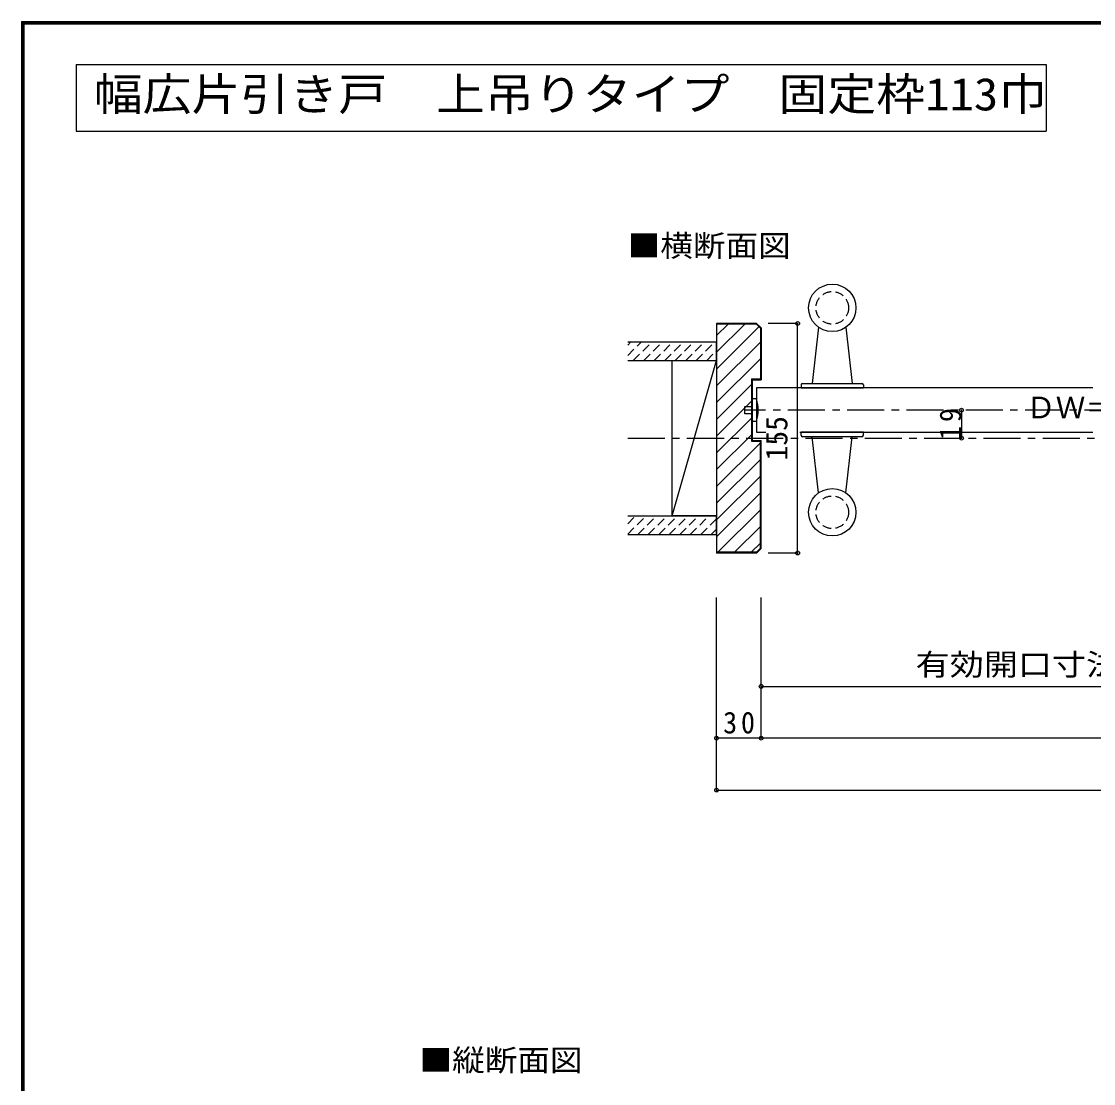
# Model space of a CAD drawing. Units: millimetres at full size, sheet at 1:5. Extents: x -973 to 977, y -718 to 696.
# Drawn here: x -973 to -250, y -21 to 696 of the extents above; entities that cross this region are included whole.
import ezdxf
from ezdxf.enums import TextEntityAlignment as Align

# ---------------------------------------------------------------- set-up
doc = ezdxf.new("R2010")
doc.units = ezdxf.units.MM
doc.header["$LTSCALE"] = 5
doc.header["$PDMODE"] = 32
doc.header["$PDSIZE"] = 2.5
for name, pattern in [('CHAIN1', [8, 5, -1, 1, -1]), ('DASHED1', [1.8, 1.2, -0.6]), ('DASHED2', [3, 2, -1])]:
    doc.linetypes.add(name, pattern=pattern)
for name, color, linetype in [('0-0_補助線', 3, 'Continuous'), ('0-1_通り芯', 4, 'CHAIN1'), ('0-2_柱', 3, 'Continuous'), ('0-3_仕上げ', 2, 'Continuous'), ('0-4_枠', 3, 'Continuous'), ('0-5_ケーシング', 3, 'DASHED2'), ('0-6_扉', 6, 'Continuous'), ('0-7_金物', 7, 'Continuous'), ('0-A_文字', 3, 'Continuous'), ('0-B_寸法', 7, 'Continuous'), ('0-C_ハッチ', 4, 'DASHED1'), ('F-1_枠', 7, 'Continuous')]:
    doc.layers.add(name, color=color, linetype=linetype)
doc.styles.add('ＭＳ ゴシック', font='')
doc.styles.get('ＭＳ ゴシック').set_extended_font_data('MS Gothic')

msp = doc.modelspace()

# ---------------------------------------------------------------- linework, layer by layer
at = {"layer": '0-0_補助線'}
for p, q in [((-477.589, 491.494), (-474.882, 488.787)), ((-477.589, 337.494), (-474.882, 340.201))]:
    msp.add_line(p, q, dxfattribs=at)
at = {"layer": '0-1_通り芯'}
msp.add_line((-564.382, 414.494), (567.765, 414.494), dxfattribs=at)
at = {"layer": '0-2_柱'}
for p, q in [((-534.382, 466.994), (-504.382, 466.994)), ((-534.382, 361.994), (-534.382, 466.994)), ((-504.382, 466.994), (-504.382, 361.994)), ((-504.382, 361.994), (-534.382, 361.994))]:
    msp.add_line(p, q, dxfattribs=at)
at = {"layer": '0-2_柱', "color": 7}
msp.add_line((-534.382, 361.994), (-504.382, 466.994), dxfattribs=at)
at = {"layer": '0-3_仕上げ'}
for p, q in [((-564.382, 479.494), (-504.382, 479.494)), ((-564.382, 361.994), (-504.382, 361.994))]:
    msp.add_line(p, q, dxfattribs=at)
for points in [[(-564.382, 466.994), (-504.382, 466.994), (-504.382, 479.494)], [(-564.382, 349.494), (-504.382, 349.494), (-504.382, 361.994)]]:
    msp.add_lwpolyline(points, dxfattribs=at)
at = {"layer": '0-4_枠'}
for p, q in [((-504.382, 491.994), (-504.382, 336.994)), ((-477.382, 491.994), (-504.382, 491.994)), ((-477.382, 491.994), (-474.382, 488.994)), ((-477.589, 491.494), (-504.382, 491.494)), ((-474.882, 488.787), (-474.882, 454.494)), ((-474.382, 488.994), (-474.382, 453.994)), ((-480.882, 454.494), (-480.882, 412.494)), ((-480.882, 454.494), (-474.882, 454.494)), ((-480.382, 453.994), (-474.382, 453.994)), ((-480.882, 412.494), (-474.882, 412.494)), ((-474.882, 340.201), (-474.882, 412.494)), ((-474.382, 339.994), (-474.382, 412.994)), ((-477.382, 336.994), (-474.382, 339.994)), ((-477.589, 337.494), (-504.382, 337.494)), ((-477.382, 336.994), (-504.382, 336.994))]:
    msp.add_line(p, q, dxfattribs=at)
msp.add_lwpolyline([(-480.382, 453.994), (-480.382, 412.994), (-474.382, 412.994)], dxfattribs=at)
at = {"layer": '0-5_ケーシング', "linetype": 'Continuous'}
for p, q in [((-435.632, 489.439), (-439.882, 451.494)), ((-417.132, 489.439), (-412.882, 451.494)), ((-447.382, 450.494), (-447.382, 448.494)), ((-447.382, 448.494), (-405.382, 448.494)), ((-446.382, 451.494), (-406.382, 451.494)), ((-405.382, 450.494), (-405.382, 448.494)), ((-447.382, 416.494), (-447.382, 418.494)), ((-405.382, 418.494), (-447.382, 418.494)), ((-406.382, 415.494), (-446.382, 415.494)), ((-435.632, 377.549), (-439.882, 415.494)), ((-417.132, 377.549), (-412.882, 415.494)), ((-405.382, 416.494), (-405.382, 418.494))]:
    msp.add_line(p, q, dxfattribs=at)
for centre in [(-426.382, 502.494), (-426.382, 364.494)]:
    msp.add_circle(centre, 16, dxfattribs=at)
at = {"layer": '0-5_ケーシング', "linetype": 'DASHED1'}
for centre in [(-426.382, 502.494), (-426.382, 364.494)]:
    msp.add_circle(centre, 11, dxfattribs=at)
at = {"layer": '0-5_ケーシング', "linetype": 'Continuous'}
for centre, start, end in [((-446.382, 450.494), 90, 180), ((-406.382, 450.494), 0, 90), ((-446.382, 416.494), 180, 270), ((-406.382, 416.494), 270, 0)]:
    msp.add_arc(centre, 1, start, end, dxfattribs=at)
at = {"layer": '0-6_扉'}
for p, q in [((-477.382, 448.494), (-477.382, 418.494)), ((-250.614, 448.494), (-477.382, 448.494)), ((-477.382, 418.494), (-471.086, 418.494)), ((-448.212, 418.494), (-250.614, 418.494))]:
    msp.add_line(p, q, dxfattribs=at)
at = {"layer": '0-7_金物'}
for p, q in [((-485.382, 430.994), (-485.382, 435.994)), ((-485.382, 435.994), (-480.382, 435.994)), ((-480.382, 430.994), (-485.382, 430.994)), ((-480.382, 425.994), (-477.382, 425.994))]:
    msp.add_line(p, q, dxfattribs=at)
msp.add_lwpolyline([(-477.382, 440.994), (-480.382, 440.994), (-480.382, 425.994)], dxfattribs=at)
msp.add_arc((-505.007, 433.494), 28.625, 344.81071, 15.18929, dxfattribs=at)
at = {"layer": '0-A_文字'}
for p, q in [((-936.498, 666.667), (-936.498, 621.667)), ((-936.498, 666.667), (-282.143, 666.667)), ((-282.143, 666.667), (-282.143, 621.667)), ((-936.498, 621.667), (-282.143, 621.667))]:
    msp.add_line(p, q, dxfattribs=at)
at = {"layer": '0-B_寸法', "color": 4}
for p, q in [((-449.722, 491.994), (-469.722, 491.994)), ((-449.722, 336.994), (-449.722, 491.994)), ((-339.117, 433.494), (-339.117, 414.494)), ((-449.722, 336.994), (-469.722, 336.994)), ((-504.382, 176.994), (-504.382, 306.994)), ((-474.382, 211.994), (-474.382, 306.994)), ((-474.382, 246.994), (-75.847, 246.994)), ((-474.382, 211.994), (-504.382, 211.994)), ((477.688, 211.994), (-474.382, 211.994)), ((-504.382, 176.994), (507.688, 176.994))]:
    msp.add_line(p, q, dxfattribs=at)
at = {"layer": '0-B_寸法', "color": 4, "linetype": 'CHAIN1'}
msp.add_line((488.688, 433.494), (-485.382, 433.494), dxfattribs=at)
at = {"layer": '0-B_寸法'}
for p in [(-449.722, 491.994), (-339.117, 433.494), (-339.117, 414.494), (-449.722, 336.994), (-474.382, 246.994), (-504.382, 211.994), (-474.382, 211.994), (-504.382, 176.994)]:
    msp.add_point(p, dxfattribs=at)
at = {"layer": '0-C_ハッチ', "linetype": 'Continuous'}
for p, q in [((-504.382, 483.785), (-496.674, 491.494)), ((-504.382, 472.472), (-485.36, 491.494)), ((-504.382, 461.158), (-475.818, 489.722)), ((-504.382, 449.844), (-474.882, 479.344)), ((-504.382, 438.531), (-474.882, 468.031)), ((-504.382, 427.217), (-480.882, 450.717)), ((-504.382, 415.903), (-480.882, 439.403)), ((-504.382, 404.589), (-480.882, 428.089)), ((-504.382, 393.276), (-480.882, 416.776)), ((-504.382, 381.962), (-474.882, 411.462)), ((-504.382, 370.648), (-474.882, 400.148)), ((-504.382, 359.335), (-474.882, 388.835)), ((-504.382, 348.021), (-474.882, 377.521)), ((-503.595, 337.494), (-474.882, 366.207)), ((-492.282, 337.494), (-474.882, 354.894)), ((-480.968, 337.494), (-474.882, 343.58))]:
    msp.add_line(p, q, dxfattribs=at)
at = {"layer": '0-C_ハッチ'}
for p, q in [((-564.382, 470.27), (-555.158, 479.494)), ((-564.382, 477.341), (-562.229, 479.494)), ((-560.587, 466.994), (-548.087, 479.494)), ((-553.516, 466.994), (-541.016, 479.494)), ((-546.445, 466.994), (-533.945, 479.494)), ((-539.374, 466.994), (-526.874, 479.494)), ((-532.303, 466.994), (-519.803, 479.494)), ((-525.232, 466.994), (-512.732, 479.494)), ((-518.161, 466.994), (-505.661, 479.494)), ((-511.09, 466.994), (-504.382, 473.701)), ((-564.382, 349.706), (-552.095, 361.994)), ((-564.382, 356.778), (-559.166, 361.994)), ((-557.524, 349.494), (-545.024, 361.994)), ((-550.452, 349.494), (-537.952, 361.994)), ((-543.381, 349.494), (-530.881, 361.994)), ((-536.31, 349.494), (-523.81, 361.994)), ((-529.239, 349.494), (-516.739, 361.994)), ((-522.168, 349.494), (-509.668, 361.994)), ((-515.097, 349.494), (-504.382, 360.209)), ((-508.026, 349.494), (-504.382, 353.138))]:
    msp.add_line(p, q, dxfattribs=at)
at = {"layer": 'F-1_枠', "color": 6}
for p, q in [((-973.347, 695.833), (-973.347, -700.833)), ((-973.347, 695.833), (976.653, 695.833)), ((-973.347, 695), (976.653, 695)), ((-972.514, 695.833), (-972.514, -700.833)), ((-971.68, 695.833), (-971.68, -700.833)), ((-973.347, 694.167), (976.653, 694.167))]:
    msp.add_line(p, q, dxfattribs=at)

# ---------------------------------------------------------------- texts
at = {"layer": '0-A_文字', "style": 'ＭＳ ゴシック', "width": 1.1}
msp.add_text('幅広片引き戸\u3000上吊りタイプ\u3000固定枠113巾', height=21.99, dxfattribs=at).set_placement((-924.623, 629.167), align=Align.BOTTOM_LEFT)
at = {"layer": '0-A_文字', "color": 7, "style": 'ＭＳ ゴシック', "width": 1.1}
for s, p in [('■横断面図', (-564.382, 532.704)), ('■縦断面図', (-704.815, -17.084))]:
    msp.add_text(s, height=14.66, dxfattribs=at).set_placement(p, align=Align.BOTTOM_LEFT)
at = {"layer": '0-B_寸法', "style": 'ＭＳ ゴシック'}
msp.add_text('ＤＷ＝1,008', height=14.66, dxfattribs=at).set_placement((-295.614, 423.494), align=Align.BOTTOM_LEFT)
msp.add_text('155', height=14.66, rotation=90, dxfattribs=at).set_placement((-452.222, 399.494), align=Align.BOTTOM_LEFT)
at = {"layer": '0-B_寸法', "style": 'ＭＳ ゴシック', "width": 1.15}
msp.add_text('有効開口寸法＝850', height=14.66, dxfattribs=at).set_placement((-370.114, 249.994), align=Align.BOTTOM_LEFT)
at = {"layer": '0-B_寸法', "insert": (-339.117, 413.369), "char_height": 14.66, "attachment_point": 7, "rotation": 90, "style": 'ＭＳ ゴシック'}
msp.add_mtext('\\T1.27;\\W0.95;19', dxfattribs=at)
at = {"layer": '0-B_寸法', "insert": (-500.007, 214.994), "char_height": 14.66, "attachment_point": 7, "style": 'ＭＳ ゴシック'}
msp.add_mtext('\\T1.27;\\W0.95;30', dxfattribs=at)

doc.saveas('drawing.dxf')
